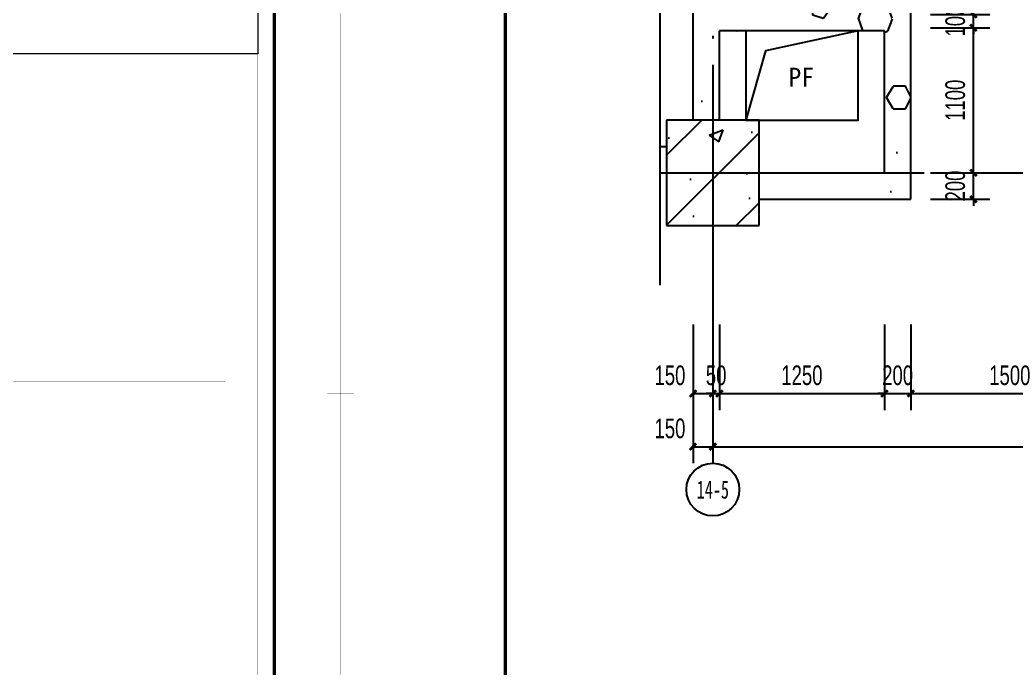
# Model space of a CAD drawing. Extents: x -26219 to 315419, y -160410 to -120810.
# Drawn here: x 270939 to 278486, y -143296 to -138384 of the extents above; entities that cross this region are included whole.
import ezdxf
from ezdxf.enums import TextEntityAlignment as Align
from ezdxf.xclip import XClip

# ---------------------------------------------------------------- set-up
doc = ezdxf.new("R2010")
doc.units = 0
doc.header["$LTSCALE"] = 1000
doc.header["$MEASUREMENT"] = 0
doc.header["$XCLIPFRAME"] = 0
doc.linetypes.add('104-14# 核心筒$2$DOTE', pattern=[2.42, 2, -0.2, 0.02, -0.2])
for name, color, linetype in [('01-标注_尺寸', 124, 'Continuous'), ('01-标注_符号', 200, 'Continuous'), ('02-TEXT_标注', 130, 'Continuous'), ('104-14# 核心筒$0$A-E_电梯', 171, 'Continuous'), ('104-14# 核心筒$0$A-TECH_结构', 21, 'Continuous'), ('104-14# 核心筒$0$A_STR-砌块墙', 121, 'Continuous'), ('104-14# 核心筒$2$01-标注_轴线坐标', 132, 'Continuous'), ('104-14# 核心筒$2$05-填充_天正', 26, 'Continuous'), ('104-14# 核心筒$2$A_AXIS-轴线', 36, '104-14# 核心筒$2$DOTE'), ('104-14# 核心筒$2$A_STR-砼柱', 51, 'Continuous'), ('104-14# 核心筒$2$AXIS_TEXT', 7, 'Continuous')]:
    doc.layers.add(name, color=color, linetype=linetype)
doc.styles.add('104-14# 核心筒$3$_TCH_AXIS', font='STXIHEI_0.TTF', dxfattribs={"width": 0.75})
doc.styles.add('_TCH_DIM_T3', font='ros.shx', dxfattribs={"width": 0.705882, "bigfont": 'jd.shx'})
doc.styles.get("Standard").update_dxf_attribs({"font": 'STXIHEI_0.TTF'})
doc.styles.add('图签信息$0$hwxh', font='STXIHEI_0.TTF')
doc.dimstyles.new('_TCH_ARCH&&50', dxfattribs={"dimtxt": 148.75, "dimasz": 50, "dimexe": 125, "dimexo": 150, "dimgap": 63.125, "dimtad": 1, "dimdec": 0, "dimzin": 0, "dimdsep": 46, "dimtxsty": '_TCH_DIM_T3', "dimblk": 'ARCHTICK', "dimcen": 0.09, "dimclrt": 7, "dimazin": 2, "dimtfac": 1, "dimtdec": 0, "dimtix": 1, "dimtmove": 2, "dimatfit": 3, "dimfxl": 0, "dimtolj": 1, "dimtzin": 0, "dimarcsym": 0})
pattern_1 = [(0, (531, -549), (900, 1800), [0, -1800]), (0, (-522, -792), (900, 1800), [0, -1800]), (0, (63, -810), (900, 1800), [0, -1800]), (0, (702, -279), (900, 1800), [0, -1800]), (0, (-45, -900), (900, 1800), [0, -1800]), (0, (882, 855), (900, 1800), [0, -1800]), (0, (333, 711), (900, 1800), [0, -1800]), (0, (621, 486), (900, 1800), [0, -1800]), (0, (-846, 450), (900, 1800), [0, -1800]), (0, (36, 369), (900, 1800), [0, -1800]), (0, (-306, -90), (900, 1800), [0, -1800]), (0, (-288, -765), (900, 1800), [0, -1800]), (0, (387, -837), (900, 1800), [0, -1800]), (0, (882, -45), (900, 1800), [0, -1800]), (0, (-801, -324), (900, 1800), [0, -1800]), (0, (-648, -18), (900, 1800), [0, -1800]), (0, (54, -144), (900, 1800), [0, -1800]), (0, (-198, -405), (900, 1800), [0, -1800]), (0, (-342, 189), (900, 1800), [0, -1800]), (0, (-117, 864), (900, 1800), [0, -1800]), (0, (-729, -702), (900, 1800), [0, -1800]), (0, (261, 495), (900, 1800), [0, -1800]), (0, (-576, 522), (900, 1800), [0, -1800]), (0, (-720, 756), (900, 1800), [0, -1800]), (130.60129, (771.43, 291.43), (-4499.99995, 5400.00002), [79.025, -33111.333]), (18.43495, (642.86, 325.71), (4500, 1800), [81.316, -11302.884]), (90, (642.9, 248.6), (900, 1800), [77.143, -3522.857]), (161.56505, (720, 222.86), (-4500, 1799.9999), [81.316, -11302.884]), (53.1301, (720, 222.86), (900, 1800), [85.714, -8914.285]), (135, (788.6, -694.3), (-900, 1800), [72.73, -5018.438]), (45, (685.7, -694.3), (900, 1800), [72.73, -5018.438]), (135, (737.14, -745.7), (-900, 1800), [72.73, -5018.438]), (45, (737.14, -745.7), (900, 1800), [72.73, -5018.438]), (116.565, (-77.1, 514.3), (-0.0002, 3600), [95.83, -1916.63]), (180, (-120, 600), (-900, 1800), [102.857, -1697.143]), (63.435, (-265.7, 514.3), (8e-06, 3600), [95.83, -1916.63]), (116.565, (-222.9, 428.6), (-0.0002, 3600), [95.83, -1916.63]), (0, (-222.9, 428.6), (900, 1800), [102.857, -1697.143]), (63.435, (-120, 428.6), (8e-06, 3600), [95.83, -1916.63]), (107.10273, (600, -94.286), (-2699.999897, 9000.000015), [116.584, -48848.707]), (143.97263, (565.71, 17.14), (-17099.99978, 12599.99999), [116.584, -24366.06]), (180, (471.4, 85.7), (-900, 1800), [111.43, -1688.57]), (36.02737, (265.71, 17.14), (17099.99987, 12599.99986), [116.584, -24366.06]), (71.56505, (231.43, -85.7), (2700, 9000), [108.42, -11275.778]), (107.10273, (265.714, -197.14), (-2699.999897, 9000.000015), [116.584, -48848.707]), (143.97263, (360, -265.71), (-17099.99978, 12599.99999), [116.584, -24366.06]), (0, (360, -265.7), (900, 1800), [111.43, -1688.57]), (36.02737, (471.43, -265.71), (17099.99987, 12599.99986), [116.584, -24366.06]), (71.56505, (565.71, -197.14), (2700, 9000), [108.42, -11275.778]), (150.25512, (617.14, 745.71), (-2700, 1800), [69.105, -14442.96]), (90, (557.1, 711.4), (900, 1800), [68.57, -3531.428]), (29.74488, (557.14, 711.43), (2700, 1800), [69.105, -14442.96]), (116.565, (197.1, -531.4), (-0.0002, 3600), [95.83, -1916.63]), (168.69007, (154.29, -445.71), (-8100, 1799.99995), [87.412, -18269.056]), (41.185925, (0, -488.57), (22499.999864, 19799.99983), [91.116, -38177.406]), (90, (0, -574.3), (900, 1800), [85.714, -3514.285]), (138.81407, (68.57, -634.286), (-22499.9996, 19800.000126), [91.116, -38177.406]), (16.69924, (68.57, -634.286), (29699.99978, 8999.999906), [89.488, -37495.613]), (60.9454, (154.29, -608.57), (900, 1799.999984), [88.248, -36976.018]), (109.98311, (-557.14, 222.86), (-4500.000017, 12599.999967), [100.326, -42036.592]), (155.556045, (-591.43, 317.14), (-11700.000045, 5399.99989), [103.57, -43395.394]), (24.443955, (-780, 317.14), (11700.000006, 5399.999974), [103.57, -43395.394]), (70.01689, (-814.286, 222.86), (4500.000014, 12599.99997), [100.326, -42036.592]), (109.98311, (-780, 128.57), (-4500.000017, 12599.999967), [100.326, -42036.592]), (160.0169, (-685.71, 94.29), (-4500, 1799.99992), [100.326, -20968.132]), (19.9831, (-685.71, 94.29), (4499.99998, 1800), [100.326, -20968.132]), (70.01689, (-591.43, 128.57), (4500.000014, 12599.99997), [100.326, -42036.592]), (122.00538, (111.43, 60), (-900.00012, 1799.9999), [80.863, -16900.302]), (18.43495, (-8.57, 102.86), (4500, 1800), [81.316, -11302.884]), (90, (-8.6, 25.7), (900, 1800), [77.143, -3522.857]), (161.56505, (68.57, 0), (-4500, 1799.9999), [81.316, -11302.884]), (54.46232, (68.57, 0), (6299.99999, 8999.99999), [73.734, -30894.635]), (116.565, (-411.4, -377.1), (-0.0002, 3600), [95.83, -1916.63]), (180, (-454.3, -291.4), (-900, 1800), [94.286, -1705.714]), (59.03624, (-600, -377.14), (900, 1800), [99.96, -20891.466]), (120.96376, (-548.57, -462.86), (-900.00012, 1799.99992), [99.96, -20891.466]), (0, (-548.6, -462.9), (900, 1800), [94.286, -1705.714]), (63.435, (-454.3, -462.9), (8e-06, 3600), [95.83, -1916.63])]

# ---------------------------------------------------------------- blocks, each defined once
blk = doc.blocks.new('104-14# 核心筒')
at = {"layer": '104-14# 核心筒$2$05-填充_天正'}
h = blk.add_hatch(dxfattribs=at)
h.set_pattern_fill('加气混凝土', color=256, scale=150, style=0)
h.set_pattern_definition(pattern_1)
h.paths.add_polyline_path([(33766.7, 97950), (33900, 97950), (33900, 99950), (33766.7, 99950), (33700, 99900), (33700, 98025)])
h = blk.add_hatch(dxfattribs=at)
h.set_pattern_fill('加气混凝土', color=256, scale=150, style=0)
h.set_pattern_definition(pattern_1)
h.paths.add_polyline_path([(32450, 98620), (32250, 98620), (32250, 97950), (32383.3, 97950), (32450, 98025)])
h = blk.add_hatch(dxfattribs=at)
h.set_pattern_fill('加气混凝土', color=256, scale=150, style=0)
h.set_pattern_definition(pattern_1)
h.paths.add_polyline_path([(33766.7, 97950), (33700, 98025), (32450, 98025), (32383.3, 97950), (32450, 97875), (33700, 97875)])
h = blk.add_hatch(dxfattribs=at)
h.set_pattern_fill('加气混凝土', color=256, scale=150, style=0)
h.set_pattern_definition(pattern_1)
h.paths.add_polyline_path([(32250, 97200), (32450, 97200), (32450, 97875), (32383.3, 97950), (32250, 97950)])
h = blk.add_hatch(dxfattribs=at)
h.set_pattern_fill('加气混凝土', color=256, scale=150, style=0)
h.set_pattern_definition(pattern_1)
h.paths.add_polyline_path([(33700, 96800), (33900, 96600), (33900, 97950), (33766.7, 97950), (33700, 97875)])
h = blk.add_hatch(dxfattribs=at)
h.set_pattern_fill('钢筋混凝土', color=256, scale=150, style=0)
h.set_pattern_definition([(45, (0, 0), (-265.165, 265.165), []), (50, (0, 0), (1075.89, -94.128), [112.5, -1237.5]), (355, (0, 0), (-208.127, 1128.288), [90, -990]), (100.4514, (89.7, -7.8), (867.764, 1034.159), [95.61, -1051.713]), (46.1842, (0, 300), (1600.862, -248.279), [168.75, -1856.25]), (96.6356, (133.4, 279.3), (1401.994, 1461.177), [143.415, -1577.57]), (351.1842, (0, 300), (1401.993, 1461.178), [135, -1485]), (21, (150, 225), (895.3606, -603.928), [112.5, -1237.5]), (326, (150, 225), (364.973, 1087.725), [90, -990]), (71.4514, (224.6, 174.7), (1260.334, 483.796), [95.61, -1051.713]), (37.5, (0, 0), (18.2398, 499.3408), [0, -978, 0, -1005, 0, -993.75]), (7.5, (0, 0), (394.6043, 591.6176), [0, -573, 0, -955.5, 0, -378.75]), (327.5, (-334.5, 0), (800.7337, -33.8323), [0, -375, 0, -1170, 0, -1552.5]), (317.5, (-484.5, 0), (874.7793, 150.1575), [0, -487.5, 0, -777, 0, -1102.5])])
h.paths.add_polyline_path([(32050, 96400), (32750, 96400), (32750, 97200), (32050, 97200)])
h = blk.add_hatch(dxfattribs=at)
h.set_pattern_fill('加气混凝土', color=256, scale=150, style=0)
h.set_pattern_definition(pattern_1)
h.paths.add_polyline_path([(32050, 96800), (32050, 97000), (28050, 97000), (28050, 96800)])
h = blk.add_hatch(dxfattribs=at)
h.set_pattern_fill('加气混凝土', color=256, scale=150, style=0)
h.set_pattern_definition(pattern_1)
h.paths.add_polyline_path([(32750, 96800), (32750, 96600), (33900, 96600), (33700, 96800)])
at = {"layer": '104-14# 核心筒$0$A-E_电梯'}
for p, q in [((32250, 97200), (32250, 98620)), ((28050, 97000), (32050, 97000))]:
    blk.add_line(p, q, dxfattribs=at)
at = {"layer": '104-14# 核心筒$0$A-TECH_结构'}
blk.add_lwpolyline([(33500, 97875), (32650, 97875), (32650, 97200), (33500, 97200), (33500, 97875), (32798, 97725.1), (32650, 97200)], dxfattribs=at)
at = {"layer": '104-14# 核心筒$0$A_STR-砌块墙'}
for p, q in [((33900, 97950), (33900, 99950)), ((32250, 97950), (32250, 98620)), ((32250, 97200), (32250, 97950)), ((33900, 96600), (33900, 97950)), ((33700, 97875), (32450, 97875)), ((32450, 97200), (32450, 97875)), ((33700, 96800), (33700, 97875)), ((28050, 97000), (32050, 97000)), ((28050, 96800), (32050, 96800)), ((32750, 96800), (33700, 96800)), ((32750, 96600), (33900, 96600))]:
    blk.add_line(p, q, dxfattribs=at)
at = {"layer": '104-14# 核心筒$2$A_AXIS-轴线'}
for p, q in [((32400, 139633.6), (32400, 80554.9)), ((104400, 110750), (120259.9, 110750)), ((-9370.1, 96800), (120259.9, 96800)), ((-24839, 16700), (120259.9, 16700))]:
    blk.add_line(p, q, dxfattribs=at)
at = {"layer": '104-14# 核心筒$2$A_STR-砼柱'}
for p, q in [((32750, 97200), (32050, 97200)), ((32050, 97200), (32050, 96400)), ((32750, 96400), (32750, 97200)), ((32050, 96400), (32750, 96400))]:
    blk.add_line(p, q, dxfattribs=at)
blk = doc.blocks.new('图框-A1')
for points, const_width in [([(0, 0), (841, 0), (841, 594), (0, 594)], 0.05), ([(766, 584), (25, 584), (25, 10), (766, 10)], 0.5)]:
    blk.add_lwpolyline(points, close=True, dxfattribs=dict(const_width=const_width))
at = {"const_width": 0.05}
for points in [[(0, 297), (2, 297)], [(841, 297), (839, 297)]]:
    blk.add_lwpolyline(points, dxfattribs=at)
blk = doc.blocks.new('图签信息$0$logo2')
h = blk.add_hatch(color=7)
h.paths.add_polyline_path([(19.021, -7.36), (15.845, -7.36), (15.845, -3.972), (18.974, -3.972), (18.974, -4.243), (16.461, -4.243), (16.461, -5.448), (18.811, -5.448), (18.811, -5.686), (16.474, -5.686), (16.474, -7.116), (19.021, -7.116)])
edge = h.paths.add_edge_path()
edge.add_spline(control_points=[(15.259, -4.206), (15.259, -4.206), (15.127, -4.646), (15.127, -4.646), (15.127, -4.646), (14.62, -4.101), (13.734, -4.101), (13.035, -4.101), (12.071, -4.537), (12.076, -5.621), (12.08, -6.488), (12.766, -7.164), (13.734, -7.168), (14.656, -7.172), (15.227, -6.68), (15.227, -6.68), (15.227, -6.68), (15.164, -7.108), (15.164, -7.108), (13.632, -7.703), (11.417, -7.291), (11.411, -5.643), (11.404, -3.721), (14.157, -3.665), (15.259, -4.206)], knot_values=[0, 0, 0, 0, 1, 1, 1, 2, 2, 2, 3, 3, 3, 4, 4, 4, 5, 5, 5, 6, 6, 6, 7, 7, 7, 8, 8, 8, 8], degree=3, periodic=0)
edge = h.paths.add_edge_path(flags=16)
edge.add_spline(control_points=[(10.229, -5.566), (10.229, -5.16), (10.12, -4.83), (9.897, -4.576), (9.63, -4.273), (9.228, -4.122), (8.69, -4.122), (8.69, -4.122), (7.638, -4.122), (7.638, -4.122), (7.638, -4.122), (7.638, -7.098), (7.638, -7.098), (7.638, -7.098), (8.663, -7.098), (8.663, -7.098), (9.133, -7.098), (9.519, -6.934), (9.823, -6.604), (10.095, -6.309), (10.229, -5.964), (10.229, -5.566)], knot_values=[0, 0, 0, 0, 1, 1, 1, 2, 2, 2, 3, 3, 3, 4, 4, 4, 5, 5, 5, 6, 6, 6, 7, 7, 7, 7], degree=3, periodic=0)
edge = h.paths.add_edge_path()
edge.add_spline(control_points=[(10.919, -5.505), (10.919, -5.962), (10.725, -6.366), (10.336, -6.719), (9.92, -7.098), (9.414, -7.288), (8.817, -7.288), (8.817, -7.288), (7.028, -7.288), (7.028, -7.288), (7.028, -7.288), (7.028, -3.925), (7.028, -3.925), (7.028, -3.925), (9.095, -3.925), (9.095, -3.925), (9.593, -3.925), (10.015, -4.063), (10.363, -4.34), (10.733, -4.637), (10.919, -5.026), (10.919, -5.505)], knot_values=[0, 0, 0, 0, 1, 1, 1, 2, 2, 2, 3, 3, 3, 4, 4, 4, 5, 5, 5, 6, 6, 6, 7, 7, 7, 7], degree=3, periodic=0)
at = {"lineweight": 0}
blk.add_lwpolyline([(19.021, -7.36), (15.845, -7.36), (15.845, -3.972), (18.974, -3.972), (18.974, -4.243), (16.461, -4.243), (16.461, -5.448), (18.811, -5.448), (18.811, -5.686), (16.474, -5.686), (16.474, -7.116), (19.021, -7.116), (19.021, -7.36)], dxfattribs=at)
for points, knots in [([(15.259, -4.206), (15.259, -4.206), (15.127, -4.646), (15.127, -4.646), (15.127, -4.646), (14.62, -4.101), (13.734, -4.101), (13.035, -4.101), (12.071, -4.537), (12.076, -5.621), (12.08, -6.488), (12.766, -7.164), (13.734, -7.168), (14.656, -7.172), (15.227, -6.68), (15.227, -6.68), (15.227, -6.68), (15.164, -7.108), (15.164, -7.108), (13.632, -7.703), (11.417, -7.291), (11.411, -5.643), (11.404, -3.721), (14.157, -3.665), (15.259, -4.206)], [0, 0, 0, 0, 1, 1, 1, 2, 2, 2, 3, 3, 3, 4, 4, 4, 5, 5, 5, 6, 6, 6, 7, 7, 7, 8, 8, 8, 8]), ([(10.919, -5.505), (10.919, -5.962), (10.725, -6.366), (10.336, -6.719), (9.92, -7.098), (9.414, -7.288), (8.817, -7.288), (8.817, -7.288), (7.028, -7.288), (7.028, -7.288), (7.028, -7.288), (7.028, -3.925), (7.028, -3.925), (7.028, -3.925), (9.095, -3.925), (9.095, -3.925), (9.593, -3.925), (10.015, -4.063), (10.363, -4.34), (10.733, -4.637), (10.919, -5.026), (10.919, -5.505)], [0, 0, 0, 0, 1, 1, 1, 2, 2, 2, 3, 3, 3, 4, 4, 4, 5, 5, 5, 6, 6, 6, 7, 7, 7, 7]), ([(10.229, -5.566), (10.229, -5.16), (10.12, -4.83), (9.897, -4.576), (9.63, -4.273), (9.228, -4.122), (8.69, -4.122), (8.69, -4.122), (7.638, -4.122), (7.638, -4.122), (7.638, -4.122), (7.638, -7.098), (7.638, -7.098), (7.638, -7.098), (8.663, -7.098), (8.663, -7.098), (9.133, -7.098), (9.519, -6.934), (9.823, -6.604), (10.095, -6.309), (10.229, -5.964), (10.229, -5.566)], [0, 0, 0, 0, 1, 1, 1, 2, 2, 2, 3, 3, 3, 4, 4, 4, 5, 5, 5, 6, 6, 6, 7, 7, 7, 7])]:
    blk.add_open_spline(points, degree=3, knots=knots, dxfattribs=at)
blk = doc.blocks.new('图签信息$0$logo1')
h = blk.add_hatch(color=8)
edge = h.paths.add_edge_path()
edge.add_spline(control_points=[(3.863, -5.205), (3.635, -5.88), (3.386, -6.562), (3.386, -6.562), (3.386, -6.562), (2.503, -3.908), (2.503, -3.908), (2.503, -3.908), (1.802, -3.905), (1.687, -3.908), (2.021, -4.386), (2.952, -7.271), (2.952, -7.271), (2.952, -7.271), (3.437, -7.271), (3.437, -7.271), (3.437, -7.271), (4.032, -5.659), (4.032, -5.659), (4.032, -5.659), (3.863, -5.205), (3.863, -5.205)], knot_values=[0, 0, 0, 0, 1, 1, 1, 2, 2, 2, 3, 3, 3, 4, 4, 4, 5, 5, 5, 6, 6, 6, 7, 7, 7, 7], degree=3, periodic=0)
h = blk.add_hatch(color=7)
edge = h.paths.add_edge_path()
edge.add_spline(control_points=[(6.038, -3.908), (6.09, -4.101), (5.198, -6.562), (5.198, -6.562), (5.198, -6.562), (4.302, -3.908), (4.302, -3.908), (4.302, -3.908), (3.6, -3.905), (3.486, -3.908), (3.821, -4.386), (4.751, -7.271), (4.751, -7.271), (4.751, -7.271), (5.236, -7.271), (5.236, -7.271), (5.236, -7.271), (6.333, -4.3), (6.333, -4.3), (6.333, -4.3), (6.482, -3.908), (6.482, -3.908), (6.482, -3.908), (6.214, -3.914), (6.038, -3.908)], knot_values=[0, 0, 0, 0, 1, 1, 1, 2, 2, 2, 3, 3, 3, 4, 4, 4, 5, 5, 5, 6, 6, 6, 7, 7, 7, 8, 8, 8, 8], degree=3, periodic=0)
at = {"color": 8, "lineweight": 0}
blk.add_open_spline([(3.863, -5.205), (3.635, -5.88), (3.386, -6.562), (3.386, -6.562), (3.386, -6.562), (2.503, -3.908), (2.503, -3.908), (2.503, -3.908), (1.802, -3.905), (1.687, -3.908), (2.021, -4.386), (2.952, -7.271), (2.952, -7.271), (2.952, -7.271), (3.437, -7.271), (3.437, -7.271), (3.437, -7.271), (4.032, -5.659), (4.032, -5.659), (4.032, -5.659), (3.863, -5.205), (3.863, -5.205)], degree=3, knots=[0, 0, 0, 0, 1, 1, 1, 2, 2, 2, 3, 3, 3, 4, 4, 4, 5, 5, 5, 6, 6, 6, 7, 7, 7, 7], dxfattribs=at)
at = {"lineweight": 0}
blk.add_open_spline([(6.038, -3.908), (6.09, -4.101), (5.198, -6.562), (5.198, -6.562), (5.198, -6.562), (4.302, -3.908), (4.302, -3.908), (4.302, -3.908), (3.6, -3.905), (3.486, -3.908), (3.821, -4.386), (4.751, -7.271), (4.751, -7.271), (4.751, -7.271), (5.236, -7.271), (5.236, -7.271), (5.236, -7.271), (6.333, -4.3), (6.333, -4.3), (6.333, -4.3), (6.482, -3.908), (6.482, -3.908), (6.482, -3.908), (6.214, -3.914), (6.038, -3.908)], degree=3, knots=[0, 0, 0, 0, 1, 1, 1, 2, 2, 2, 3, 3, 3, 4, 4, 4, 5, 5, 5, 6, 6, 6, 7, 7, 7, 8, 8, 8, 8], dxfattribs=at)
blk.add_blockref('图签信息$0$logo2', (0, 0))
blk = doc.blocks.new('图签信息$0$时间-logo')
at = {"layer": 'Defpoints', "lineweight": 0}
blk.add_lwpolyline([(0, -23.457), (-21.166, -23.457), (-21.166, 0), (0, 0), (0, -23.457)], dxfattribs=at)
blk.add_blockref('图签信息$0$logo1', (-20.967, 0))
at = {"style": '图签信息$0$hwxh'}
for s, height, p in [('华通设计顾问工程有限公司 ', 1.15, (-19.726, -9.054)), ('WALTON DESIGN & CONSULTING ENGINEERING CO., LTD.', 0.5, (-19.497, -10.096)), ('地址:北京市西城区西直门南小街135号西派国际3号楼 100035', 0.5, (-19.485, -11.936)), ('Address: Building No.3 C-Park, No.135 Xizhimen South Street, ', 0.47, (-19.485, -12.827)), ('Xicheng District, Beijing 100035, China ', 0.47, (-16.691, -13.718)), ('电话 Tel：                        （8610）83957395 ', 0.5, (-19.564, -14.906)), ('传真 Fax：                      （8610）83957590 ', 0.5, (-19.485, -15.798)), ('主页 Web：                      www.WDCE.com ', 0.5, (-19.485, -16.689)), ('邮件 E-mail：                    office@WDCE.com ', 0.5, (-19.485, -17.58)), ('资质号 Licence No.：    建筑甲级 A111010265 ', 0.5, (-19.485, -18.472)), ('   规划甲级 101195', 0.5, (-12.602, -19.363))]:
    blk.add_text(s, height=height, dxfattribs=at).set_placement(p)
blk = doc.blocks.new('图签信息')
at = {"const_width": 0.5}
blk.add_lwpolyline([(-65, 0), (0, 0), (0, 500.5), (-65, 500.5)], close=True, dxfattribs=at)
at = {"const_width": 0.05}
for points in [[(-62.5, 227.83), (-2.5, 227.83), (-2.5, 404.92)], [(-57.5, 338.36), (-7.5, 338.36)], [(-57.5, 288.83), (-7.5, 288.83)]]:
    blk.add_lwpolyline(points, dxfattribs=at)
at = {"ltscale": 0.001, "xscale": 2.834689937531525, "yscale": 2.834689937531525, "zscale": 2.834689937531525}
blk.add_blockref('图签信息$0$时间-logo', (-2.5, 404.92), dxfattribs=at)
blk = doc.blocks.new('图签-A1')
at = {"color": 2}
blk.add_blockref('图签信息', (0, 0), dxfattribs=at)
blk = doc.blocks.new('_ArchTick')
at = {"color": 0, "linetype": 'ByBlock', "const_width": 0.4}
blk.add_lwpolyline([(-0.5, -0.5), (0.5, 0.5)], dxfattribs=at)
blk = doc.blocks.new('*D1579')
at = {"layer": '01-标注_尺寸', "color": 0, "lineweight": -2, "transparency": 16777216}
for p, q in [((276038.7, -141168.4), (276038.7, -141743.4)), ((276188.7, -141168.4), (276188.7, -141743.4)), ((276038.7, -141618.4), (276188.7, -141618.4))]:
    blk.add_line(p, q, dxfattribs=at)
at = {"layer": 'Defpoints', "color": 0, "transparency": 16777216}
for p in [(276038.7, -141018.4), (276188.7, -141018.4), (276188.7, -141618.4)]:
    blk.add_point(p, dxfattribs=at)
at = {"layer": '01-标注_尺寸', "color": 0, "lineweight": -2, "transparency": 16777216, "xscale": 50, "yscale": 50, "zscale": 50, "rotation": 180}
blk.add_blockref('_ArchTick', (276038.7, -141618.4), dxfattribs=at)
at = {"layer": '01-标注_尺寸', "color": 0, "lineweight": -2, "transparency": 16777216, "xscale": 50, "yscale": 50, "zscale": 50}
blk.add_blockref('_ArchTick', (276188.7, -141618.4), dxfattribs=at)
at = {"layer": '01-标注_尺寸', "color": 7, "transparency": 16777216, "insert": (275863.7, -141480.9), "char_height": 148.75, "attachment_point": 5, "style": '_TCH_DIM_T3'}
blk.add_mtext('\\A1;150', dxfattribs=at)
blk = doc.blocks.new('*D1580')
at = {"layer": '01-标注_尺寸', "color": 0, "lineweight": -2, "transparency": 16777216}
for p, q in [((276188.7, -141168.4), (276188.7, -141743.4)), ((285188.7, -141168.4), (285188.7, -141743.4)), ((276188.7, -141618.4), (285188.7, -141618.4))]:
    blk.add_line(p, q, dxfattribs=at)
at = {"layer": 'Defpoints', "color": 0, "transparency": 16777216}
for p in [(276188.7, -141018.4), (285188.7, -141018.4), (285188.7, -141618.4)]:
    blk.add_point(p, dxfattribs=at)
at = {"layer": '01-标注_尺寸', "color": 0, "lineweight": -2, "transparency": 16777216, "xscale": 50, "yscale": 50, "zscale": 50, "rotation": 180}
blk.add_blockref('_ArchTick', (276188.7, -141618.4), dxfattribs=at)
at = {"layer": '01-标注_尺寸', "color": 0, "lineweight": -2, "transparency": 16777216, "xscale": 50, "yscale": 50, "zscale": 50}
blk.add_blockref('_ArchTick', (285188.7, -141618.4), dxfattribs=at)
at = {"layer": '01-标注_尺寸', "color": 7, "transparency": 16777216, "insert": (280688.7, -141480.9), "char_height": 148.75, "attachment_point": 5, "style": '_TCH_DIM_T3'}
blk.add_mtext('\\A1;9000', dxfattribs=at)
blk = doc.blocks.new('*D1582')
at = {"layer": '01-标注_尺寸', "color": 0, "lineweight": -2, "transparency": 16777216}
for p, q in [((276038.7, -140693.4), (276038.7, -141340.6)), ((276188.7, -140693.4), (276188.7, -141340.6)), ((276038.7, -141215.6), (276188.7, -141215.6))]:
    blk.add_line(p, q, dxfattribs=at)
at = {"layer": 'Defpoints', "color": 0, "transparency": 16777216}
for p in [(276038.7, -140543.4), (276188.7, -140543.4), (276188.7, -141215.6)]:
    blk.add_point(p, dxfattribs=at)
at = {"layer": '01-标注_尺寸', "color": 0, "lineweight": -2, "transparency": 16777216, "xscale": 50, "yscale": 50, "zscale": 50, "rotation": 180}
blk.add_blockref('_ArchTick', (276038.7, -141215.6), dxfattribs=at)
at = {"layer": '01-标注_尺寸', "color": 0, "lineweight": -2, "transparency": 16777216, "xscale": 50, "yscale": 50, "zscale": 50}
blk.add_blockref('_ArchTick', (276188.7, -141215.6), dxfattribs=at)
at = {"layer": '01-标注_尺寸', "color": 7, "transparency": 16777216, "insert": (275863.7, -141078.1), "char_height": 148.75, "attachment_point": 5, "style": '_TCH_DIM_T3'}
blk.add_mtext('\\A1;150', dxfattribs=at)
blk = doc.blocks.new('*D1583')
at = {"layer": '01-标注_尺寸', "color": 0, "lineweight": -2, "transparency": 16777216}
for p, q in [((276188.7, -140693.4), (276188.7, -141340.6)), ((276238.7, -140693.4), (276238.7, -141340.6)), ((276188.7, -141215.6), (276138.7, -141215.6)), ((276188.7, -141215.6), (276238.7, -141215.6)), ((276238.7, -141215.6), (276288.7, -141215.6))]:
    blk.add_line(p, q, dxfattribs=at)
at = {"layer": 'Defpoints', "color": 0, "transparency": 16777216}
for p in [(276188.7, -140543.4), (276238.7, -140543.4), (276238.7, -141215.6)]:
    blk.add_point(p, dxfattribs=at)
at = {"layer": '01-标注_尺寸', "color": 0, "lineweight": -2, "transparency": 16777216, "xscale": 50, "yscale": 50, "zscale": 50}
blk.add_blockref('_ArchTick', (276188.7, -141215.6), dxfattribs=at)
at = {"layer": '01-标注_尺寸', "color": 0, "lineweight": -2, "transparency": 16777216, "xscale": 50, "yscale": 50, "zscale": 50, "rotation": 180}
blk.add_blockref('_ArchTick', (276238.7, -141215.6), dxfattribs=at)
at = {"layer": '01-标注_尺寸', "color": 7, "transparency": 16777216, "insert": (276213.7, -141078.1), "char_height": 148.75, "attachment_point": 5, "style": '_TCH_DIM_T3'}
blk.add_mtext('\\A1;50', dxfattribs=at)
blk = doc.blocks.new('*D1584')
at = {"layer": '01-标注_尺寸', "color": 0, "lineweight": -2, "transparency": 16777216}
for p, q in [((276238.7, -140693.4), (276238.7, -141340.6)), ((277488.7, -140693.4), (277488.7, -141340.6)), ((276238.7, -141215.6), (277488.7, -141215.6))]:
    blk.add_line(p, q, dxfattribs=at)
at = {"layer": 'Defpoints', "color": 0, "transparency": 16777216}
for p in [(276238.7, -140543.4), (277488.7, -140543.4), (277488.7, -141215.6)]:
    blk.add_point(p, dxfattribs=at)
at = {"layer": '01-标注_尺寸', "color": 0, "lineweight": -2, "transparency": 16777216, "xscale": 50, "yscale": 50, "zscale": 50, "rotation": 180}
blk.add_blockref('_ArchTick', (276238.7, -141215.6), dxfattribs=at)
at = {"layer": '01-标注_尺寸', "color": 0, "lineweight": -2, "transparency": 16777216, "xscale": 50, "yscale": 50, "zscale": 50}
blk.add_blockref('_ArchTick', (277488.7, -141215.6), dxfattribs=at)
at = {"layer": '01-标注_尺寸', "color": 7, "transparency": 16777216, "insert": (276863.7, -141078.1), "char_height": 148.75, "attachment_point": 5, "style": '_TCH_DIM_T3'}
blk.add_mtext('\\A1;1250', dxfattribs=at)
blk = doc.blocks.new('*D1585')
at = {"layer": '01-标注_尺寸', "color": 0, "lineweight": -2, "transparency": 16777216}
for p, q in [((277488.7, -140693.4), (277488.7, -141340.6)), ((277688.7, -140693.4), (277688.7, -141340.6)), ((277488.7, -141215.6), (277438.7, -141215.6)), ((277488.7, -141215.6), (277688.7, -141215.6)), ((277688.7, -141215.6), (277738.7, -141215.6))]:
    blk.add_line(p, q, dxfattribs=at)
at = {"layer": 'Defpoints', "color": 0, "transparency": 16777216}
for p in [(277488.7, -140543.4), (277688.7, -140543.4), (277688.7, -141215.6)]:
    blk.add_point(p, dxfattribs=at)
at = {"layer": '01-标注_尺寸', "color": 0, "lineweight": -2, "transparency": 16777216, "xscale": 50, "yscale": 50, "zscale": 50}
blk.add_blockref('_ArchTick', (277488.7, -141215.6), dxfattribs=at)
at = {"layer": '01-标注_尺寸', "color": 0, "lineweight": -2, "transparency": 16777216, "xscale": 50, "yscale": 50, "zscale": 50, "rotation": 180}
blk.add_blockref('_ArchTick', (277688.7, -141215.6), dxfattribs=at)
at = {"layer": '01-标注_尺寸', "color": 7, "transparency": 16777216, "insert": (277588.7, -141078.1), "char_height": 148.75, "attachment_point": 5, "style": '_TCH_DIM_T3'}
blk.add_mtext('\\A1;200', dxfattribs=at)
blk = doc.blocks.new('*D1586')
at = {"layer": '01-标注_尺寸', "color": 0, "lineweight": -2, "transparency": 16777216}
for p, q in [((277688.7, -140693.4), (277688.7, -141340.6)), ((279188.7, -140693.4), (279188.7, -141340.6)), ((277688.7, -141215.6), (279188.7, -141215.6))]:
    blk.add_line(p, q, dxfattribs=at)
at = {"layer": 'Defpoints', "color": 0, "transparency": 16777216}
for p in [(277688.7, -140543.4), (279188.7, -140543.4), (279188.7, -141215.6)]:
    blk.add_point(p, dxfattribs=at)
at = {"layer": '01-标注_尺寸', "color": 0, "lineweight": -2, "transparency": 16777216, "xscale": 50, "yscale": 50, "zscale": 50, "rotation": 180}
blk.add_blockref('_ArchTick', (277688.7, -141215.6), dxfattribs=at)
at = {"layer": '01-标注_尺寸', "color": 0, "lineweight": -2, "transparency": 16777216, "xscale": 50, "yscale": 50, "zscale": 50}
blk.add_blockref('_ArchTick', (279188.7, -141215.6), dxfattribs=at)
at = {"layer": '01-标注_尺寸', "color": 7, "transparency": 16777216, "insert": (278438.7, -141078.1), "char_height": 148.75, "attachment_point": 5, "style": '_TCH_DIM_T3'}
blk.add_mtext('\\A1;1500', dxfattribs=at)
blk = doc.blocks.new('*D1621')
at = {"layer": '01-标注_尺寸', "color": 0, "lineweight": -2, "transparency": 16777216}
for p, q in [((277838.7, -139543.4), (278288.1, -139543.4)), ((278163.1, -139543.4), (278163.1, -139493.4)), ((278163.1, -139743.4), (278163.1, -139543.4)), ((277838.7, -139743.4), (278288.1, -139743.4)), ((278163.1, -139743.4), (278163.1, -139793.4))]:
    blk.add_line(p, q, dxfattribs=at)
at = {"layer": 'Defpoints', "color": 0, "transparency": 16777216}
for p in [(277688.7, -139543.4), (278163.1, -139543.4), (277688.7, -139743.4)]:
    blk.add_point(p, dxfattribs=at)
at = {"layer": '01-标注_尺寸', "color": 0, "lineweight": -2, "transparency": 16777216, "xscale": 50, "yscale": 50, "zscale": 50}
for p, rotation in [((278163.1, -139543.4), 270), ((278163.1, -139743.4), 90)]:
    blk.add_blockref('_ArchTick', p, dxfattribs=dict(at, rotation=rotation))
at = {"layer": '01-标注_尺寸', "color": 7, "transparency": 16777216, "insert": (278025.6, -139643.4), "char_height": 148.75, "attachment_point": 5, "rotation": 90, "style": '_TCH_DIM_T3'}
blk.add_mtext('\\A1;200', dxfattribs=at)
blk = doc.blocks.new('*D1622')
at = {"layer": '01-标注_尺寸', "color": 0, "lineweight": -2, "transparency": 16777216}
for p, q in [((277838.7, -138443.4), (278288.1, -138443.4)), ((278163.1, -139543.4), (278163.1, -138443.4)), ((277838.7, -139543.4), (278288.1, -139543.4))]:
    blk.add_line(p, q, dxfattribs=at)
at = {"layer": 'Defpoints', "color": 0, "transparency": 16777216}
for p in [(277688.7, -138443.4), (278163.1, -138443.4), (277688.7, -139543.4)]:
    blk.add_point(p, dxfattribs=at)
at = {"layer": '01-标注_尺寸', "color": 0, "lineweight": -2, "transparency": 16777216, "xscale": 50, "yscale": 50, "zscale": 50}
for p, rotation in [((278163.1, -138443.4), 90), ((278163.1, -139543.4), 270)]:
    blk.add_blockref('_ArchTick', p, dxfattribs=dict(at, rotation=rotation))
at = {"layer": '01-标注_尺寸', "color": 7, "transparency": 16777216, "insert": (278025.6, -138993.4), "char_height": 148.75, "attachment_point": 5, "rotation": 90, "style": '_TCH_DIM_T3'}
blk.add_mtext('\\A1;1100', dxfattribs=at)
blk = doc.blocks.new('*D1623')
at = {"layer": '01-标注_尺寸', "color": 0, "lineweight": -2, "transparency": 16777216}
for p, q in [((278163.1, -138343.4), (278163.1, -138293.4)), ((277838.7, -138343.4), (278288.1, -138343.4)), ((278163.1, -138443.4), (278163.1, -138343.4)), ((277838.7, -138443.4), (278288.1, -138443.4)), ((278163.1, -138443.4), (278163.1, -138493.4))]:
    blk.add_line(p, q, dxfattribs=at)
at = {"layer": 'Defpoints', "color": 0, "transparency": 16777216}
for p in [(277688.7, -138343.4), (278163.1, -138343.4), (277688.7, -138443.4)]:
    blk.add_point(p, dxfattribs=at)
at = {"layer": '01-标注_尺寸', "color": 0, "lineweight": -2, "transparency": 16777216, "xscale": 50, "yscale": 50, "zscale": 50}
for p, rotation in [((278163.1, -138343.4), 270), ((278163.1, -138443.4), 90)]:
    blk.add_blockref('_ArchTick', p, dxfattribs=dict(at, rotation=rotation))
at = {"layer": '01-标注_尺寸', "color": 7, "transparency": 16777216, "insert": (278025.6, -138393.4), "char_height": 148.75, "attachment_point": 5, "rotation": 90, "style": '_TCH_DIM_T3'}
blk.add_mtext('\\A1;100', dxfattribs=at)

msp = doc.modelspace()

# ---------------------------------------------------------------- linework, layer by layer
at = {"layer": '01-标注_符号'}
msp.add_lwpolyline([(275788.7, -140393.3), (275788.7, -134816.6), (275683.7, -134778.4), (275893.7, -134741.4), (275788.7, -134704.1), (275788.7, -129127.4)], dxfattribs=at)
at = {"layer": '104-14# 核心筒$2$01-标注_轴线坐标'}
msp.add_line((276188.7, -140543.4), (276188.7, -141743.4), dxfattribs=at)
msp.add_circle((276188.7, -141943.4), 200, dxfattribs=at)

# ---------------------------------------------------------------- block references
at = {"xscale": 50, "yscale": 50, "zscale": 50}
for name, p in [('图框-A1', (231317.6, -156062.5)), ('图框-A1', (273367.6, -156062.5)), ('图签-A1', (272867.6, -155562.5))]:
    msp.add_blockref(name, p, dxfattribs=at)
ref = msp.add_blockref('104-14# 核心筒', (243788.7, -236343.4))
XClip(ref).set_block_clipping_path([(32000, 95800), (42400, 107298.7390783391)])
ref = msp.add_blockref('104-14# 核心筒', (201591, -159600))
XClip(ref).set_block_clipping_path([(32000, 6700), (42400, 18198.7390783391)])
ref = msp.add_blockref('104-14# 核心筒', (162825.3, -253650))
XClip(ref).set_block_clipping_path([(94442.2879467641, 101022.6274729816), (105150.0000113929, 111550)])

# ---------------------------------------------------------------- texts
at = {"layer": '02-TEXT_标注'}
msp.add_text('PF', height=142.71, dxfattribs=at).set_placement((276761.8, -138889.1))
at = {"layer": '104-14# 核心筒$2$AXIS_TEXT', "style": '104-14# 核心筒$3$_TCH_AXIS', "width": 0.898302}
msp.add_text('14-5', height=136.07, dxfattribs=at).set_placement((276066.4, -142011.5), (276311.1, -142011.5), align=Align.FIT)

# ---------------------------------------------------------------- dimensions: what is measured, and where the dimension line sits
at = {"layer": '01-标注_尺寸'}
for p1, p2, distance, picture, middle in [((277688.7, -138443.4), (277688.7, -138343.4), -474.4, '*D1623', (278025.6, -138393.4)), ((277688.7, -139543.4), (277688.7, -138443.4), -474.4, '*D1622', (278025.6, -138993.4)), ((277688.7, -139743.4), (277688.7, -139543.4), -474.4, '*D1621', (278025.6, -139643.4)), ((276188.7, -140543.4), (276238.7, -140543.4), -672.1, '*D1583', (276213.7, -141078.1)), ((276238.7, -140543.4), (277488.7, -140543.4), -672.1, '*D1584', (276863.7, -141078.1)), ((277488.7, -140543.4), (277688.7, -140543.4), -672.1, '*D1585', (277588.7, -141078.1)), ((277688.7, -140543.4), (279188.7, -140543.4), -672.1, '*D1586', (278438.7, -141078.1)), ((276188.7, -141018.4), (285188.7, -141018.4), -600, '*D1580', (280688.7, -141480.9))]:
    dim = msp.add_aligned_dim(p1=p1, p2=p2, distance=distance, dimstyle='_TCH_ARCH&&50', dxfattribs=at)
    dim.commit()
    dim.dimension.update_dxf_attribs({"geometry": picture, "text_midpoint": middle})
for base, p1, p2, picture, middle in [((276188.7, -141215.6), (276038.7, -140543.4), (276188.7, -140543.4), '*D1582', (275863.7, -141078.1)), ((276188.7, -141618.4), (276038.7, -141018.4), (276188.7, -141018.4), '*D1579', (275863.7, -141480.9))]:
    dim = msp.add_linear_dim(base=base, p1=p1, p2=p2, angle=0, dimstyle='_TCH_ARCH&&50', dxfattribs=at)
    dim.commit()
    dim.dimension.update_dxf_attribs({"geometry": picture, "text_midpoint": middle, "dimtype": 161})

doc.saveas('drawing.dxf')
